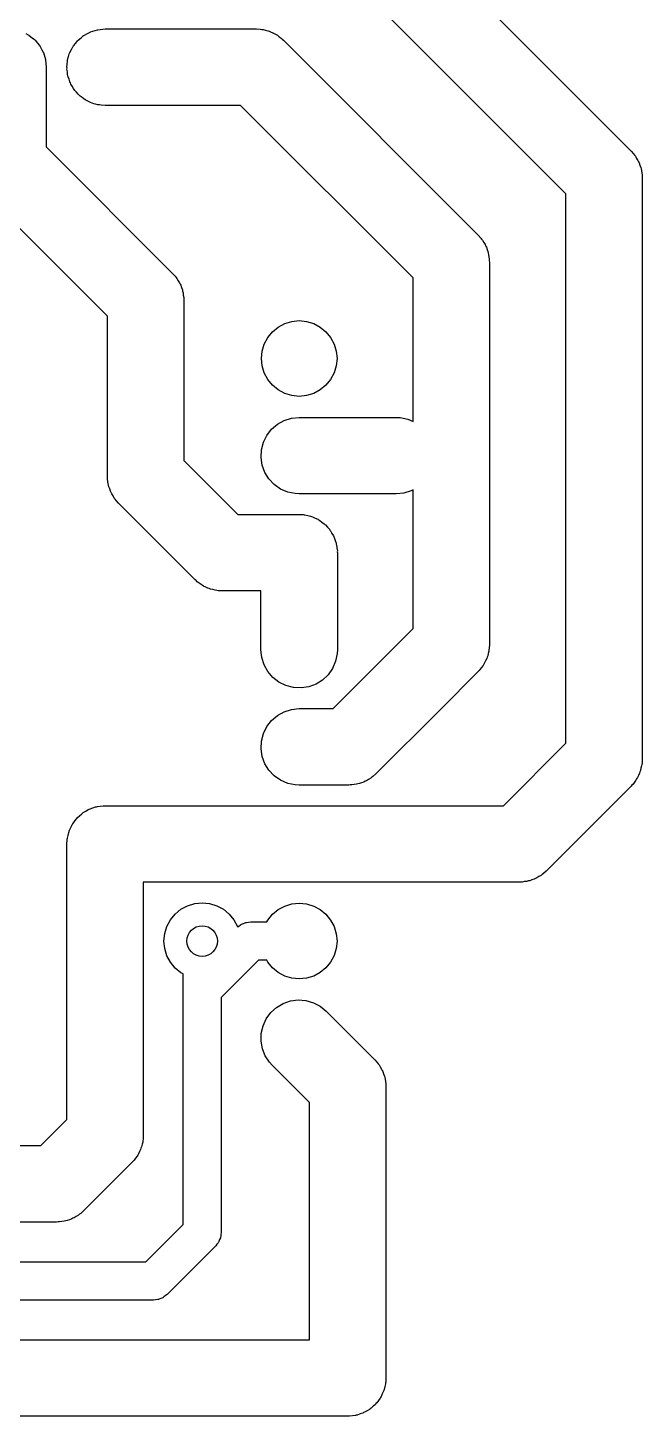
# Model space of a CAD drawing. Extents: x 3.06 to 6.65, y -4.89 to -2.07.
# Drawn here: x 6.02 to 6.654, y -4.889 to -3.459 of the extents above; entities that cross this region are included whole.
import ezdxf

# ---------------------------------------------------------------- set-up
doc = ezdxf.new("R2010")
doc.units = 0
doc.header["$MEASUREMENT"] = 0
doc.layers.add('BLACK', color=7, linetype='CONTINUOUS')

msp = doc.modelspace()

# ---------------------------------------------------------------- linework, layer by layer
at = {"layer": 'BLACK', "linetype": 'CONTINUOUS'}
for p, q in [((6.33493, -3.27925), (6.64201, -3.58633)), ((6.5748, -3.63048), (6.29078, -3.34646)), ((6.01818, -3.46529), (6.02083, -3.46659)), ((6.02083, -3.46659), (6.02131, -3.46696)), ((6.02131, -3.46696), (6.02187, -3.46726)), ((6.02187, -3.46726), (6.02476, -3.46964)), ((6.02476, -3.46964), (6.02712, -3.47146)), ((6.02712, -3.47146), (6.02744, -3.47184)), ((6.02744, -3.47184), (6.02784, -3.47216)), ((6.02784, -3.47216), (6.03037, -3.47524)), ((6.06964, -3.47524), (6.07146, -3.47288)), ((6.07146, -3.47288), (6.07184, -3.47256)), ((6.07184, -3.47256), (6.07216, -3.47216)), ((6.07216, -3.47216), (6.07524, -3.46963)), ((6.07524, -3.46963), (6.07751, -3.46769)), ((6.07751, -3.46769), (6.07783, -3.46751)), ((6.07783, -3.46751), (6.07813, -3.46726)), ((6.07813, -3.46726), (6.08195, -3.46522)), ((6.08195, -3.46522), (6.08447, -3.46382)), ((6.08447, -3.46382), (6.08471, -3.46375)), ((6.08471, -3.46375), (6.08493, -3.46363)), ((6.08493, -3.46363), (6.0897, -3.46218)), ((6.0897, -3.46218), (6.09207, -3.46144)), ((6.09207, -3.46144), (6.0922, -3.46142)), ((6.0922, -3.46142), (6.09232, -3.46139)), ((6.09232, -3.46139), (6.1, -3.46063)), ((6.1, -3.46063), (6.25591, -3.46063)), ((6.25591, -3.46063), (6.25989, -3.46083)), ((6.25989, -3.46083), (6.26136, -3.46113)), ((6.26136, -3.46113), (6.26285, -3.46125)), ((6.26285, -3.46125), (6.26525, -3.46193)), ((6.26525, -3.46193), (6.26769, -3.46244)), ((6.26769, -3.46244), (6.26907, -3.46303)), ((6.26907, -3.46303), (6.27051, -3.46344)), ((6.27051, -3.46344), (6.27272, -3.46459)), ((6.27272, -3.46459), (6.27501, -3.46558)), ((6.27501, -3.46558), (6.27624, -3.46643)), ((6.27624, -3.46643), (6.27757, -3.46713)), ((6.27757, -3.46713), (6.2795, -3.4687)), ((6.2795, -3.4687), (6.28155, -3.47013)), ((6.28155, -3.47013), (6.28258, -3.47121)), ((6.28258, -3.47121), (6.28374, -3.47216)), ((6.28374, -3.47216), (6.48453, -3.67295)), ((6.03037, -3.47524), (6.03231, -3.47751)), ((6.03231, -3.47751), (6.03249, -3.47783)), ((6.03249, -3.47783), (6.03274, -3.47813)), ((6.03274, -3.47813), (6.03478, -3.48195)), ((6.03478, -3.48195), (6.03618, -3.48447)), ((6.03618, -3.48447), (6.03625, -3.48471)), ((6.03625, -3.48471), (6.03637, -3.48493)), ((6.03637, -3.48493), (6.03782, -3.4897)), ((6.06139, -3.49232), (6.06236, -3.48911)), ((6.06236, -3.48911), (6.06308, -3.48633)), ((6.06308, -3.48633), (6.0634, -3.48567)), ((6.0634, -3.48567), (6.06363, -3.48493)), ((6.06363, -3.48493), (6.06529, -3.48182)), ((6.06529, -3.48182), (6.06659, -3.47917)), ((6.06659, -3.47917), (6.06696, -3.47869)), ((6.06696, -3.47869), (6.06726, -3.47813)), ((6.06726, -3.47813), (6.06964, -3.47524)), ((6.03782, -3.4897), (6.03856, -3.49207)), ((6.03856, -3.49207), (6.03858, -3.4922)), ((6.03858, -3.4922), (6.03861, -3.49232)), ((6.03861, -3.49232), (6.03937, -3.5)), ((6.03937, -3.5), (6.03937, -3.58212)), ((6.06063, -3.5), (6.06094, -3.49683)), ((6.06073, -3.50102), (6.06063, -3.5)), ((6.06068, -3.50199), (6.06073, -3.50102)), ((6.06109, -3.50466), (6.06068, -3.50199)), ((6.06094, -3.49683), (6.06108, -3.49404)), ((6.06108, -3.49404), (6.0613, -3.49321)), ((6.0613, -3.49321), (6.06139, -3.49232)), ((6.06139, -3.50768), (6.06109, -3.50466)), ((6.06172, -3.50878), (6.06139, -3.50768)), ((6.06189, -3.50987), (6.06172, -3.50878)), ((6.06279, -3.5123), (6.06189, -3.50987)), ((6.06363, -3.51507), (6.06279, -3.5123)), ((6.06423, -3.51619), (6.06363, -3.51507)), ((6.06465, -3.51734), (6.06423, -3.51619)), ((6.06597, -3.51945), (6.06465, -3.51734)), ((6.06726, -3.52187), (6.06597, -3.51945)), ((6.06816, -3.52296), (6.06726, -3.52187)), ((6.06887, -3.5241), (6.06816, -3.52296)), ((6.07051, -3.52583), (6.06887, -3.5241)), ((6.07216, -3.52784), (6.07051, -3.52583)), ((6.07335, -3.52881), (6.07216, -3.52784)), ((6.07436, -3.52987), (6.07335, -3.52881)), ((6.07622, -3.53117), (6.07436, -3.52987)), ((6.07813, -3.53274), (6.07622, -3.53117)), ((6.0796, -3.53352), (6.07813, -3.53274)), ((6.08089, -3.53442), (6.0796, -3.53352)), ((6.08288, -3.53528), (6.08089, -3.53442)), ((6.08493, -3.53637), (6.08288, -3.53528)), ((6.08665, -3.5369), (6.08493, -3.53637)), ((6.08821, -3.53756), (6.08665, -3.5369)), ((6.09022, -3.53798), (6.08821, -3.53756)), ((6.09232, -3.53861), (6.09022, -3.53798)), ((6.09424, -3.5388), (6.09232, -3.53861)), ((6.09602, -3.53917), (6.09424, -3.5388)), ((6.1, -3.53937), (6.09602, -3.53917)), ((6.2396, -3.53937), (6.1, -3.53937)), ((6.41732, -3.7171), (6.2396, -3.53937)), ((6.03937, -3.58212), (6.16957, -3.71232)), ((6.64201, -3.58633), (6.64469, -3.58929)), ((6.64469, -3.58929), (6.64551, -3.59055)), ((6.64551, -3.59055), (6.64649, -3.59168)), ((6.64649, -3.59168), (6.6477, -3.59386)), ((6.6477, -3.59386), (6.64907, -3.59595)), ((6.64907, -3.59595), (6.64963, -3.59734)), ((6.64963, -3.59734), (6.65035, -3.59865)), ((6.65035, -3.59865), (6.6511, -3.60103)), ((6.6511, -3.60103), (6.65202, -3.60334)), ((6.65202, -3.60334), (6.65229, -3.60482)), ((6.65229, -3.60482), (6.65274, -3.60625)), ((6.65274, -3.60625), (6.65299, -3.60873)), ((6.65299, -3.60873), (6.65343, -3.61118)), ((6.65343, -3.61118), (6.65339, -3.61268)), ((6.65339, -3.61268), (6.65354, -3.61417)), ((6.65354, -3.61417), (6.65354, -4.2126)), ((6.10236, -3.75647), (5.97216, -3.62626)), ((6.5748, -4.19629), (6.5748, -3.63048)), ((6.48453, -3.67295), (6.48721, -3.67591)), ((6.48721, -3.67591), (6.48803, -3.67716)), ((6.48803, -3.67716), (6.48901, -3.6783)), ((6.48901, -3.6783), (6.49022, -3.68048)), ((6.49022, -3.68048), (6.49159, -3.68256)), ((6.49159, -3.68256), (6.49214, -3.68395)), ((6.49214, -3.68395), (6.49287, -3.68526)), ((6.49287, -3.68526), (6.49362, -3.68764)), ((6.49362, -3.68764), (6.49454, -3.68996)), ((6.49454, -3.68996), (6.49481, -3.69143)), ((6.49481, -3.69143), (6.49526, -3.69286)), ((6.49526, -3.69286), (6.49551, -3.69534)), ((6.49551, -3.69534), (6.49595, -3.6978)), ((6.49595, -3.6978), (6.49591, -3.6993)), ((6.49591, -3.6993), (6.49606, -3.70079)), ((6.49606, -3.70079), (6.49606, -3.9)), ((6.16957, -3.71232), (6.17224, -3.71528)), ((6.17224, -3.71528), (6.17307, -3.71653)), ((6.17307, -3.71653), (6.17405, -3.71767)), ((6.17405, -3.71767), (6.17526, -3.71985)), ((6.41732, -3.86481), (6.41732, -3.7171)), ((6.17526, -3.71985), (6.17663, -3.72193)), ((6.17663, -3.72193), (6.17718, -3.72332)), ((6.17718, -3.72332), (6.17791, -3.72463)), ((6.17791, -3.72463), (6.17866, -3.72701)), ((6.17866, -3.72701), (6.17958, -3.72933)), ((6.17958, -3.72933), (6.17985, -3.7308)), ((6.17985, -3.7308), (6.1803, -3.73223)), ((6.1803, -3.73223), (6.18055, -3.73471)), ((6.18055, -3.73471), (6.18099, -3.73717)), ((6.18099, -3.73717), (6.18095, -3.73867)), ((6.18095, -3.73867), (6.1811, -3.74016)), ((6.1811, -3.74016), (6.1811, -3.90495)), ((6.10236, -3.92126), (6.10236, -3.75647)), ((6.26759, -3.77835), (6.27244, -3.77244)), ((6.27244, -3.77244), (6.27835, -3.76759)), ((6.27835, -3.76759), (6.28508, -3.76399)), ((6.28508, -3.76399), (6.2924, -3.76177)), ((6.2924, -3.76177), (6.3, -3.76102)), ((6.3, -3.76102), (6.3076, -3.76177)), ((6.3076, -3.76177), (6.31492, -3.76399)), ((6.31492, -3.76399), (6.32165, -3.76759)), ((6.32165, -3.76759), (6.32756, -3.77244)), ((6.32756, -3.77244), (6.33241, -3.77835)), ((6.26177, -3.7924), (6.26399, -3.78508)), ((6.26399, -3.78508), (6.26759, -3.77835)), ((6.33241, -3.77835), (6.33601, -3.78508)), ((6.33601, -3.78508), (6.33823, -3.7924)), ((6.26102, -3.8), (6.26177, -3.7924)), ((6.26177, -3.8076), (6.26102, -3.8)), ((6.33823, -3.7924), (6.33898, -3.8)), ((6.33898, -3.8), (6.33823, -3.8076)), ((6.26399, -3.81492), (6.26177, -3.8076)), ((6.26759, -3.82165), (6.26399, -3.81492)), ((6.33601, -3.81492), (6.33241, -3.82165)), ((6.33823, -3.8076), (6.33601, -3.81492)), ((6.27244, -3.82756), (6.26759, -3.82165)), ((6.27835, -3.83241), (6.27244, -3.82756)), ((6.32756, -3.82756), (6.32165, -3.83241)), ((6.33241, -3.82165), (6.32756, -3.82756)), ((6.28508, -3.83601), (6.27835, -3.83241)), ((6.2924, -3.83823), (6.28508, -3.83601)), ((6.3, -3.83898), (6.2924, -3.83823)), ((6.3076, -3.83823), (6.3, -3.83898)), ((6.31492, -3.83601), (6.3076, -3.83823)), ((6.32165, -3.83241), (6.31492, -3.83601)), ((6.29207, -3.86144), (6.3, -3.86063)), ((6.3, -3.86063), (6.4, -3.86063)), ((6.4, -3.86063), (6.40398, -3.86083)), ((6.40398, -3.86083), (6.41179, -3.86244)), ((6.26659, -3.87917), (6.27146, -3.87288)), ((6.27146, -3.87288), (6.27751, -3.86769)), ((6.27751, -3.86769), (6.28447, -3.86382)), ((6.28447, -3.86382), (6.29207, -3.86144)), ((6.41179, -3.86244), (6.41732, -3.86481)), ((6.26108, -3.89404), (6.26308, -3.88633)), ((6.26308, -3.88633), (6.26659, -3.87917)), ((6.26068, -3.90199), (6.26108, -3.89404)), ((6.26189, -3.90987), (6.26068, -3.90199)), ((6.49606, -3.9), (6.49606, -4.09449)), ((6.1811, -3.90495), (6.23678, -3.96063)), ((6.26465, -3.91734), (6.26189, -3.90987)), ((6.26887, -3.9241), (6.26465, -3.91734)), ((6.10251, -3.92275), (6.10236, -3.92126)), ((6.10248, -3.92425), (6.10251, -3.92275)), ((6.10292, -3.9267), (6.10248, -3.92425)), ((6.10317, -3.92918), (6.10292, -3.9267)), ((6.10362, -3.93062), (6.10317, -3.92918)), ((6.10388, -3.93209), (6.10362, -3.93062)), ((6.10481, -3.93441), (6.10388, -3.93209)), ((6.27436, -3.92987), (6.26887, -3.9241)), ((6.28089, -3.93442), (6.27436, -3.92987)), ((6.10555, -3.93679), (6.10481, -3.93441)), ((6.10628, -3.9381), (6.10555, -3.93679)), ((6.10684, -3.93949), (6.10628, -3.9381)), ((6.10821, -3.94157), (6.10684, -3.93949)), ((6.10942, -3.94375), (6.10821, -3.94157)), ((6.1104, -3.94489), (6.10942, -3.94375)), ((6.11122, -3.94614), (6.1104, -3.94489)), ((6.11389, -3.9491), (6.11122, -3.94614)), ((6.28821, -3.93756), (6.28089, -3.93442)), ((6.29602, -3.93917), (6.28821, -3.93756)), ((6.3, -3.93937), (6.29602, -3.93917)), ((6.4, -3.93937), (6.3, -3.93937)), ((6.40793, -3.93856), (6.4, -3.93937)), ((6.41553, -3.93618), (6.40793, -3.93856)), ((6.41732, -3.93518), (6.41553, -3.93618)), ((6.41732, -4.07818), (6.41732, -3.93518)), ((6.19263, -4.02784), (6.11389, -3.9491)), ((6.23678, -3.96063), (6.3, -3.96063)), ((6.3, -3.96063), (6.30398, -3.96083)), ((6.30398, -3.96083), (6.30496, -3.96103)), ((6.30496, -3.96103), (6.30596, -3.96108)), ((6.30596, -3.96108), (6.30886, -3.96183)), ((6.30886, -3.96183), (6.31179, -3.96244)), ((6.31179, -3.96244), (6.31271, -3.96283)), ((6.31271, -3.96283), (6.31367, -3.96308)), ((6.31367, -3.96308), (6.31636, -3.9644)), ((6.31636, -3.9644), (6.31911, -3.96558)), ((6.31911, -3.96558), (6.31993, -3.96615)), ((6.31993, -3.96615), (6.32083, -3.96659)), ((6.32083, -3.96659), (6.32319, -3.96842)), ((6.32319, -3.96842), (6.32564, -3.97013)), ((6.32564, -3.97013), (6.32633, -3.97085)), ((6.32633, -3.97085), (6.32712, -3.97146)), ((6.32712, -3.97146), (6.32907, -3.97373)), ((6.32907, -3.97373), (6.33113, -3.9759)), ((6.33113, -3.9759), (6.33166, -3.97675)), ((6.33166, -3.97675), (6.33231, -3.97751)), ((6.33231, -3.97751), (6.33376, -3.98012)), ((6.33376, -3.98012), (6.33535, -3.98266)), ((6.33535, -3.98266), (6.33569, -3.9836)), ((6.33569, -3.9836), (6.33618, -3.98447)), ((6.33618, -3.98447), (6.33707, -3.98733)), ((6.33707, -3.98733), (6.33811, -3.99013)), ((6.33811, -3.99013), (6.33826, -3.99112)), ((6.33826, -3.99112), (6.33856, -3.99207)), ((6.33856, -3.99207), (6.33887, -3.99505)), ((6.33887, -3.99505), (6.33932, -3.99801)), ((6.33932, -3.99801), (6.33927, -3.999)), ((6.33927, -3.999), (6.33937, -4)), ((6.33937, -4), (6.33937, -4.1)), ((6.1938, -4.02879), (6.19263, -4.02784)), ((6.19483, -4.02987), (6.1938, -4.02879)), ((6.19687, -4.0313), (6.19483, -4.02987)), ((6.19881, -4.03287), (6.19687, -4.0313)), ((6.20014, -4.03357), (6.19881, -4.03287)), ((6.20137, -4.03442), (6.20014, -4.03357)), ((6.20366, -4.03541), (6.20137, -4.03442)), ((6.20587, -4.03656), (6.20366, -4.03541)), ((6.20731, -4.03697), (6.20587, -4.03656)), ((6.20869, -4.03756), (6.20731, -4.03697)), ((6.21113, -4.03807), (6.20869, -4.03756)), ((6.21353, -4.03875), (6.21113, -4.03807)), ((6.21502, -4.03887), (6.21353, -4.03875)), ((6.21649, -4.03917), (6.21502, -4.03887)), ((6.22047, -4.03937), (6.21649, -4.03917)), ((6.26063, -4.03937), (6.22047, -4.03937)), ((6.26063, -4.1), (6.26063, -4.03937)), ((6.38948, -4.10602), (6.41732, -4.07818)), ((6.26144, -4.10793), (6.26063, -4.1)), ((6.33917, -4.10398), (6.33756, -4.11179)), ((6.33937, -4.1), (6.33917, -4.10398)), ((6.49476, -4.10383), (6.49426, -4.10627)), ((6.49545, -4.10143), (6.49476, -4.10383)), ((6.49556, -4.09994), (6.49545, -4.10143)), ((6.49586, -4.09847), (6.49556, -4.09994)), ((6.49606, -4.09449), (6.49586, -4.09847)), ((6.26382, -4.11553), (6.26144, -4.10793)), ((6.26769, -4.12249), (6.26382, -4.11553)), ((6.33756, -4.11179), (6.33442, -4.11911)), ((6.33487, -4.16063), (6.38948, -4.10602)), ((6.48799, -4.11809), (6.48657, -4.12013)), ((6.48957, -4.11615), (6.48799, -4.11809)), ((6.49026, -4.11482), (6.48957, -4.11615)), ((6.49112, -4.11359), (6.49026, -4.11482)), ((6.4921, -4.1113), (6.49112, -4.11359)), ((6.49325, -4.10909), (6.4921, -4.1113)), ((6.49367, -4.10765), (6.49325, -4.10909)), ((6.49426, -4.10627), (6.49367, -4.10765)), ((6.27288, -4.12854), (6.26769, -4.12249)), ((6.27917, -4.13341), (6.27288, -4.12854)), ((6.3241, -4.13113), (6.31734, -4.13535)), ((6.32987, -4.12564), (6.3241, -4.13113)), ((6.33442, -4.11911), (6.32987, -4.12564)), ((6.48453, -4.12233), (6.44516, -4.1617)), ((6.48548, -4.12117), (6.48453, -4.12233)), ((6.48657, -4.12013), (6.48548, -4.12117)), ((6.28633, -4.13692), (6.27917, -4.13341)), ((6.29404, -4.13892), (6.28633, -4.13692)), ((6.30199, -4.13932), (6.29404, -4.13892)), ((6.30987, -4.13811), (6.30199, -4.13932)), ((6.31734, -4.13535), (6.30987, -4.13811)), ((6.29207, -4.16144), (6.3, -4.16063)), ((6.3, -4.16063), (6.33487, -4.16063)), ((6.26659, -4.17917), (6.27146, -4.17288)), ((6.27146, -4.17288), (6.27751, -4.16769)), ((6.27751, -4.16769), (6.28447, -4.16382)), ((6.28447, -4.16382), (6.29207, -4.16144)), ((6.44516, -4.1617), (6.37902, -4.22784)), ((6.26108, -4.19404), (6.26308, -4.18633)), ((6.26308, -4.18633), (6.26659, -4.17917)), ((6.26068, -4.20199), (6.26108, -4.19404)), ((6.26189, -4.20987), (6.26068, -4.20199)), ((6.51046, -4.26063), (6.5748, -4.19629)), ((6.26465, -4.21734), (6.26189, -4.20987)), ((6.26887, -4.2241), (6.26465, -4.21734)), ((6.65304, -4.21805), (6.65293, -4.21954)), ((6.65334, -4.21658), (6.65304, -4.21805)), ((6.65354, -4.2126), (6.65334, -4.21658)), ((6.27436, -4.22987), (6.26887, -4.2241)), ((6.28089, -4.23442), (6.27436, -4.22987)), ((6.37367, -4.23231), (6.37149, -4.23352)), ((6.37481, -4.23134), (6.37367, -4.23231)), ((6.37606, -4.23051), (6.37481, -4.23134)), ((6.37902, -4.22784), (6.37606, -4.23051)), ((6.6486, -4.2317), (6.64774, -4.23294)), ((6.64958, -4.22941), (6.6486, -4.2317)), ((6.65073, -4.2272), (6.64958, -4.22941)), ((6.65115, -4.22576), (6.65073, -4.2272)), ((6.65174, -4.22438), (6.65115, -4.22576)), ((6.65224, -4.22194), (6.65174, -4.22438)), ((6.65293, -4.21954), (6.65224, -4.22194)), ((6.28821, -4.23756), (6.28089, -4.23442)), ((6.29602, -4.23917), (6.28821, -4.23756)), ((6.3, -4.23937), (6.29602, -4.23917)), ((6.35118, -4.23937), (6.3, -4.23937)), ((6.35267, -4.23922), (6.35118, -4.23937)), ((6.35417, -4.23926), (6.35267, -4.23922)), ((6.35662, -4.23882), (6.35417, -4.23926)), ((6.35911, -4.23856), (6.35662, -4.23882)), ((6.36054, -4.23812), (6.35911, -4.23856)), ((6.36201, -4.23785), (6.36054, -4.23812)), ((6.36433, -4.23693), (6.36201, -4.23785)), ((6.36671, -4.23618), (6.36433, -4.23693)), ((6.36802, -4.23545), (6.36671, -4.23618)), ((6.36941, -4.2349), (6.36802, -4.23545)), ((6.37149, -4.23352), (6.36941, -4.2349)), ((6.64201, -4.24044), (6.55461, -4.32784)), ((6.64296, -4.23928), (6.64201, -4.24044)), ((6.64405, -4.23824), (6.64296, -4.23928)), ((6.64547, -4.2362), (6.64405, -4.23824)), ((6.64705, -4.23426), (6.64547, -4.2362)), ((6.64774, -4.23294), (6.64705, -4.23426)), ((6.09207, -4.26144), (6.09505, -4.26113)), ((6.09505, -4.26113), (6.09801, -4.26068)), ((6.09801, -4.26068), (6.099, -4.26073)), ((6.099, -4.26073), (6.1, -4.26063)), ((6.1, -4.26063), (6.3, -4.26063)), ((6.3, -4.26063), (6.51046, -4.26063)), ((6.06842, -4.27681), (6.07013, -4.27436)), ((6.07013, -4.27436), (6.07085, -4.27367)), ((6.07085, -4.27367), (6.07146, -4.27288)), ((6.07146, -4.27288), (6.07373, -4.27093)), ((6.07373, -4.27093), (6.0759, -4.26887)), ((6.0759, -4.26887), (6.07675, -4.26834)), ((6.07675, -4.26834), (6.07751, -4.26769)), ((6.07751, -4.26769), (6.08012, -4.26624)), ((6.08012, -4.26624), (6.08266, -4.26465)), ((6.08266, -4.26465), (6.0836, -4.26431)), ((6.0836, -4.26431), (6.08447, -4.26382)), ((6.08447, -4.26382), (6.08733, -4.26293)), ((6.08733, -4.26293), (6.09013, -4.26189)), ((6.09013, -4.26189), (6.09112, -4.26174)), ((6.09112, -4.26174), (6.09207, -4.26144)), ((6.06183, -4.29114), (6.06244, -4.28821)), ((6.06244, -4.28821), (6.06283, -4.28729)), ((6.06283, -4.28729), (6.06308, -4.28633)), ((6.06308, -4.28633), (6.0644, -4.28364)), ((6.0644, -4.28364), (6.06558, -4.28089)), ((6.06558, -4.28089), (6.06615, -4.28007)), ((6.06615, -4.28007), (6.06659, -4.27917)), ((6.06659, -4.27917), (6.06842, -4.27681)), ((6.06063, -4.3), (6.06083, -4.29602)), ((6.06063, -4.58369), (6.06063, -4.3)), ((6.06083, -4.29602), (6.06103, -4.29504)), ((6.06103, -4.29504), (6.06108, -4.29404)), ((6.06108, -4.29404), (6.06183, -4.29114)), ((6.54926, -4.33231), (6.54708, -4.33352)), ((6.5504, -4.33134), (6.54926, -4.33231)), ((6.55165, -4.33051), (6.5504, -4.33134)), ((6.55461, -4.32784), (6.55165, -4.33051)), ((6.3, -4.33937), (6.13937, -4.33937)), ((6.13937, -4.33937), (6.13937, -4.6)), ((6.52677, -4.33937), (6.3, -4.33937)), ((6.52826, -4.33922), (6.52677, -4.33937)), ((6.52976, -4.33926), (6.52826, -4.33922)), ((6.53222, -4.33882), (6.52976, -4.33926)), ((6.5347, -4.33856), (6.53222, -4.33882)), ((6.53613, -4.33812), (6.5347, -4.33856)), ((6.5376, -4.33785), (6.53613, -4.33812)), ((6.53992, -4.33693), (6.5376, -4.33785)), ((6.5423, -4.33618), (6.53992, -4.33693)), ((6.54361, -4.33545), (6.5423, -4.33618)), ((6.545, -4.3349), (6.54361, -4.33545)), ((6.54708, -4.33352), (6.545, -4.3349)), ((6.18493, -4.36363), (6.19232, -4.36139)), ((6.19232, -4.36139), (6.2, -4.36063)), ((6.2, -4.36063), (6.20768, -4.36139)), ((6.20768, -4.36139), (6.21507, -4.36363)), ((6.2924, -4.36177), (6.3, -4.36102)), ((6.3, -4.36102), (6.3076, -4.36177)), ((6.16726, -4.37813), (6.17216, -4.37216)), ((6.17216, -4.37216), (6.17813, -4.36726)), ((6.17813, -4.36726), (6.18493, -4.36363)), ((6.21507, -4.36363), (6.22187, -4.36726)), ((6.22187, -4.36726), (6.22784, -4.37216)), ((6.22784, -4.37216), (6.23274, -4.37813)), ((6.26759, -4.37835), (6.27244, -4.37244)), ((6.27244, -4.37244), (6.27835, -4.36759)), ((6.27835, -4.36759), (6.28508, -4.36399)), ((6.28508, -4.36399), (6.2924, -4.36177)), ((6.3076, -4.36177), (6.31492, -4.36399)), ((6.31492, -4.36399), (6.32165, -4.36759)), ((6.32165, -4.36759), (6.32756, -4.37244)), ((6.32756, -4.37244), (6.33241, -4.37835)), ((6.16139, -4.39232), (6.16363, -4.38493)), ((6.16363, -4.38493), (6.16726, -4.37813)), ((6.23274, -4.37813), (6.23637, -4.38493)), ((6.23637, -4.38493), (6.2366, -4.38569)), ((6.2366, -4.38569), (6.23777, -4.38482)), ((6.23777, -4.38482), (6.23936, -4.38344)), ((6.23936, -4.38344), (6.24, -4.38315)), ((6.24, -4.38315), (6.24057, -4.38272)), ((6.24057, -4.38272), (6.24254, -4.38199)), ((6.24254, -4.38199), (6.24445, -4.38111)), ((6.24445, -4.38111), (6.24515, -4.38101)), ((6.24515, -4.38101), (6.24582, -4.38076)), ((6.24582, -4.38076), (6.24792, -4.38061)), ((6.24792, -4.38061), (6.25, -4.38031)), ((6.25, -4.38031), (6.26654, -4.38031)), ((6.26654, -4.38031), (6.26759, -4.37835)), ((6.33241, -4.37835), (6.33601, -4.38508)), ((6.33601, -4.38508), (6.33823, -4.3924)), ((6.16063, -4.4), (6.16139, -4.39232)), ((6.16139, -4.40768), (6.16063, -4.4)), ((6.33823, -4.3924), (6.33898, -4.4)), ((6.33898, -4.4), (6.33823, -4.4076)), ((6.16363, -4.41507), (6.16139, -4.40768)), ((6.16726, -4.42187), (6.16363, -4.41507)), ((6.33601, -4.41492), (6.33241, -4.42165)), ((6.33823, -4.4076), (6.33601, -4.41492)), ((6.17216, -4.42784), (6.16726, -4.42187)), ((6.17813, -4.43274), (6.17216, -4.42784)), ((6.18031, -4.4339), (6.17813, -4.43274)), ((6.25815, -4.41969), (6.21969, -4.45815)), ((6.26654, -4.41969), (6.25815, -4.41969)), ((6.26759, -4.42165), (6.26654, -4.41969)), ((6.27244, -4.42756), (6.26759, -4.42165)), ((6.27835, -4.43241), (6.27244, -4.42756)), ((6.28508, -4.43601), (6.27835, -4.43241)), ((6.32165, -4.43241), (6.31492, -4.43601)), ((6.32756, -4.42756), (6.32165, -4.43241)), ((6.33241, -4.42165), (6.32756, -4.42756)), ((6.18031, -4.45), (6.18031, -4.4339)), ((6.2924, -4.43823), (6.28508, -4.43601)), ((6.3, -4.43898), (6.2924, -4.43823)), ((6.3076, -4.43823), (6.3, -4.43898)), ((6.31492, -4.43601), (6.3076, -4.43823)), ((6.18031, -4.69185), (6.18031, -4.45)), ((6.21969, -4.45815), (6.21969, -4.7)), ((6.2911, -4.46165), (6.299, -4.46064)), ((6.299, -4.46064), (6.30695, -4.46125)), ((6.30695, -4.46125), (6.3146, -4.46344)), ((6.26607, -4.48003), (6.27079, -4.47361)), ((6.27079, -4.47361), (6.2767, -4.46827)), ((6.2767, -4.46827), (6.28356, -4.46423)), ((6.28356, -4.46423), (6.2911, -4.46165)), ((6.3146, -4.46344), (6.32167, -4.46713)), ((6.32167, -4.46713), (6.32784, -4.47216)), ((6.32784, -4.47216), (6.37784, -4.52216)), ((6.26095, -4.49503), (6.26275, -4.48727)), ((6.26275, -4.48727), (6.26607, -4.48003)), ((6.26074, -4.50299), (6.26095, -4.49503)), ((6.26215, -4.51083), (6.26074, -4.50299)), ((6.2651, -4.51823), (6.26215, -4.51083)), ((6.26949, -4.52488), (6.2651, -4.51823)), ((6.27216, -4.52784), (6.26949, -4.52488)), ((6.31063, -4.56631), (6.27216, -4.52784)), ((6.37784, -4.52216), (6.38051, -4.52512)), ((6.38051, -4.52512), (6.38134, -4.52637)), ((6.38134, -4.52637), (6.38231, -4.52751)), ((6.38231, -4.52751), (6.38352, -4.52969)), ((6.38352, -4.52969), (6.3849, -4.53177)), ((6.3849, -4.53177), (6.38545, -4.53316)), ((6.38545, -4.53316), (6.38618, -4.53447)), ((6.38618, -4.53447), (6.38693, -4.53685)), ((6.38693, -4.53685), (6.38785, -4.53917)), ((6.38785, -4.53917), (6.38812, -4.54064)), ((6.38812, -4.54064), (6.38856, -4.54207)), ((6.38856, -4.54207), (6.38882, -4.54456)), ((6.38882, -4.54456), (6.38926, -4.54701)), ((6.38926, -4.54701), (6.38922, -4.54851)), ((6.38922, -4.54851), (6.38937, -4.55)), ((6.38937, -4.55), (6.38937, -4.85)), ((6.31063, -4.81063), (6.31063, -4.56631)), ((6.03369, -4.61063), (6.06063, -4.58369)), ((6.13917, -4.60398), (6.13887, -4.60545)), ((6.13937, -4.6), (6.13917, -4.60398)), ((5.55, -4.61063), (6.03369, -4.61063)), ((6.13541, -4.61681), (6.13442, -4.61911)), ((6.13656, -4.6146), (6.13541, -4.61681)), ((6.13697, -4.61316), (6.13656, -4.6146)), ((6.13756, -4.61179), (6.13697, -4.61316)), ((6.13807, -4.60934), (6.13756, -4.61179)), ((6.13875, -4.60695), (6.13807, -4.60934)), ((6.13887, -4.60545), (6.13875, -4.60695)), ((6.12784, -4.62784), (6.07784, -4.67784)), ((6.12879, -4.62668), (6.12784, -4.62784)), ((6.12987, -4.62564), (6.12879, -4.62668)), ((6.1313, -4.6236), (6.12987, -4.62564)), ((6.13287, -4.62167), (6.1313, -4.6236)), ((6.13357, -4.62034), (6.13287, -4.62167)), ((6.13442, -4.61911), (6.13357, -4.62034)), ((6.05, -4.68937), (5.55, -4.68937)), ((6.05149, -4.68922), (6.05, -4.68937)), ((6.05299, -4.68926), (6.05149, -4.68922)), ((6.05544, -4.68882), (6.05299, -4.68926)), ((6.05793, -4.68856), (6.05544, -4.68882)), ((6.05936, -4.68812), (6.05793, -4.68856)), ((6.06083, -4.68785), (6.05936, -4.68812)), ((6.06315, -4.68693), (6.06083, -4.68785)), ((6.06553, -4.68618), (6.06315, -4.68693)), ((6.06684, -4.68545), (6.06553, -4.68618)), ((6.06823, -4.6849), (6.06684, -4.68545)), ((6.07031, -4.68352), (6.06823, -4.6849)), ((6.07249, -4.68231), (6.07031, -4.68352)), ((6.07363, -4.68134), (6.07249, -4.68231)), ((6.07488, -4.68051), (6.07363, -4.68134)), ((6.07784, -4.67784), (6.07488, -4.68051)), ((6.14185, -4.73031), (6.18031, -4.69185)), ((6.21924, -4.70418), (6.21899, -4.70485)), ((6.21939, -4.70208), (6.21924, -4.70418)), ((6.21969, -4.7), (6.21939, -4.70208)), ((6.21392, -4.71392), (6.16392, -4.76392)), ((6.21518, -4.71223), (6.21392, -4.71392)), ((6.21656, -4.71064), (6.21518, -4.71223)), ((6.21685, -4.71), (6.21656, -4.71064)), ((6.21728, -4.70943), (6.21685, -4.71)), ((6.21801, -4.70746), (6.21728, -4.70943)), ((6.21889, -4.70555), (6.21801, -4.70746)), ((6.21899, -4.70485), (6.21889, -4.70555)), ((3.79752, -4.73031), (6.14185, -4.73031)), ((6.15, -4.76969), (3.75, -4.76969)), ((6.15208, -4.76939), (6.15, -4.76969)), ((6.15418, -4.76924), (6.15208, -4.76939)), ((6.15485, -4.76899), (6.15418, -4.76924)), ((6.15555, -4.76889), (6.15485, -4.76899)), ((6.15746, -4.76801), (6.15555, -4.76889)), ((6.15943, -4.76728), (6.15746, -4.76801)), ((6.16, -4.76685), (6.15943, -4.76728)), ((6.16064, -4.76656), (6.16, -4.76685)), ((6.16223, -4.76518), (6.16064, -4.76656)), ((6.16392, -4.76392), (6.16223, -4.76518)), ((3.21631, -4.81063), (6.31063, -4.81063)), ((6.38756, -4.86179), (6.38717, -4.86271)), ((6.38817, -4.85886), (6.38756, -4.86179)), ((6.38892, -4.85596), (6.38817, -4.85886)), ((6.38897, -4.85496), (6.38892, -4.85596)), ((6.38917, -4.85398), (6.38897, -4.85496)), ((6.38937, -4.85), (6.38917, -4.85398)), ((6.37987, -4.87564), (6.37915, -4.87633)), ((6.38158, -4.87319), (6.37987, -4.87564)), ((6.38341, -4.87083), (6.38158, -4.87319)), ((6.38385, -4.86993), (6.38341, -4.87083)), ((6.38442, -4.86911), (6.38385, -4.86993)), ((6.3856, -4.86636), (6.38442, -4.86911)), ((6.38692, -4.86367), (6.3856, -4.86636)), ((6.38717, -4.86271), (6.38692, -4.86367)), ((6.35, -4.88937), (3.2, -4.88937)), ((6.351, -4.88927), (6.35, -4.88937)), ((6.35199, -4.88932), (6.351, -4.88927)), ((6.35495, -4.88887), (6.35199, -4.88932)), ((6.35793, -4.88856), (6.35495, -4.88887)), ((6.35888, -4.88826), (6.35793, -4.88856)), ((6.35987, -4.88811), (6.35888, -4.88826)), ((6.36267, -4.88707), (6.35987, -4.88811)), ((6.36553, -4.88618), (6.36267, -4.88707)), ((6.3664, -4.88569), (6.36553, -4.88618)), ((6.36734, -4.88535), (6.3664, -4.88569)), ((6.36988, -4.88376), (6.36734, -4.88535)), ((6.37249, -4.88231), (6.36988, -4.88376)), ((6.37325, -4.88166), (6.37249, -4.88231)), ((6.3741, -4.88113), (6.37325, -4.88166)), ((6.37627, -4.87907), (6.3741, -4.88113)), ((6.37854, -4.87712), (6.37627, -4.87907)), ((6.37915, -4.87633), (6.37854, -4.87712))]:
    msp.add_line(p, q, dxfattribs=at)
at = {"layer": 'BLACK'}
msp.add_circle((6.2, -4.4), 0.01575, dxfattribs=at)

doc.saveas('drawing.dxf')
